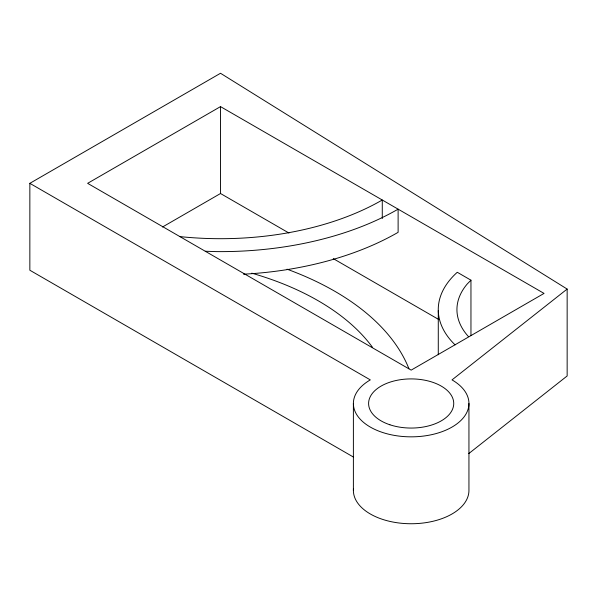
<?xml version="1.0" encoding="UTF-8"?>
<svg xmlns="http://www.w3.org/2000/svg" width="597" height="597" viewBox="0 0 597 597"><rect width="100%" height="100%" fill="white"/><g stroke="black" fill="none" stroke-linecap="round" stroke-linejoin="round"><path stroke-width="0.9" d="M455.086 344.872A119.393 68.931 0 0 1 457.272 272.277L470.958 280.18L467.175 284.053A100.721 58.148 0 0 0 468.503 336.648M29.85 183.331L220.509 73.259L567.15 289.067L452.019 379.893A57.782 33.357 0 0 1 452.019 427.071A57.782 33.357 0 0 1 370.312 427.071A57.782 33.357 0 0 1 370.312 379.893L29.85 183.331L29.85 270.232L353.364 457.018M468.779 453.578L567.15 375.968L567.15 289.067M220.509 106.617L87.632 183.331L411.169 370.125L544.046 293.411L220.509 106.617L220.509 193.518L288.963 233.039M162.526 226.994L220.509 193.518M205.264 251.247L216.024 251.606A251.18 145.019 0 0 0 398.117 209.159L398.117 232.33A251.18 145.019 0 0 1 243.509 274.195M333.253 258.613L438.75 319.514M470.958 280.18L470.958 335.357M468.943 403.482L468.943 490.383A57.782 33.357 0 0 1 409.661 523.733A57.782 33.357 0 0 1 353.461 488.652M438.28 310.597L438.28 354.737M382.274 218.547L382.274 200.01A228.778 132.079 0 0 1 179.891 236.599M353.387 403.482L353.387 490.383M251.792 273.18A253.897 146.586 0 0 1 372.431 347.238M287.06 269.195A277.254 160.071 0 0 1 408.93 368.73M389.878 424.766A42.574 24.581 0 0 0 453.735 403.482A42.574 24.581 0 0 0 389.878 382.199A42.574 24.581 0 0 0 389.878 424.766"/></g></svg>
